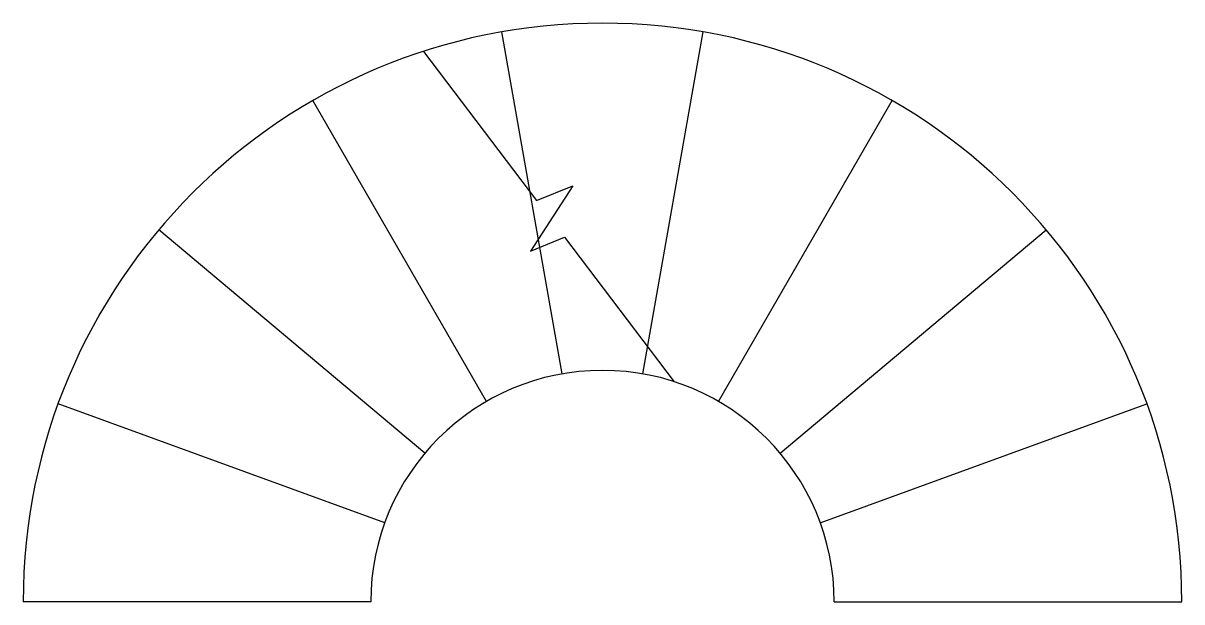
# Model space of a CAD drawing. Header units: millimetres. Extents: x -2800 to 1200, y 0 to 2000.
import ezdxf

# ---------------------------------------------------------------- set-up
doc = ezdxf.new("R2010")
doc.units = ezdxf.units.MM
doc.layers.add('STAIR_楼梯', color=2, linetype='Continuous')

msp = doc.modelspace()

# ---------------------------------------------------------------- linework, layer by layer
at = {"layer": 'STAIR_楼梯'}
for p, q in [((-938.9, 787.8), (-1147.3, 1969.6)), ((-661.1, 787.8), (-452.7, 1969.6)), ((-1418, 1902.1), (-1027.6, 1387.2)), ((-1200, 692.8), (-1800, 1732.1)), ((-400, 692.8), (200, 1732.1)), ((-902.6, 1438.1), (-1048.4, 1212.1)), ((-1027.6, 1387.2), (-902.6, 1438.1)), ((-1412.8, 514.2), (-2332.1, 1285.6)), ((-187.2, 514.2), (732.1, 1285.6)), ((-1048.4, 1212.1), (-931.1, 1259.9)), ((-931.1, 1259.9), (-552.8, 760.8)), ((-1551.8, 273.6), (-2679.4, 684)), ((-48.2, 273.6), (1079.4, 684)), ((-1600, 0), (-2800, 0)), ((0, 0), (1200, 0))]:
    msp.add_line(p, q, dxfattribs=at)
for radius in [2000, 800]:
    msp.add_arc((-800, 0), radius, 0, 180, dxfattribs=at)

doc.saveas('drawing.dxf')
